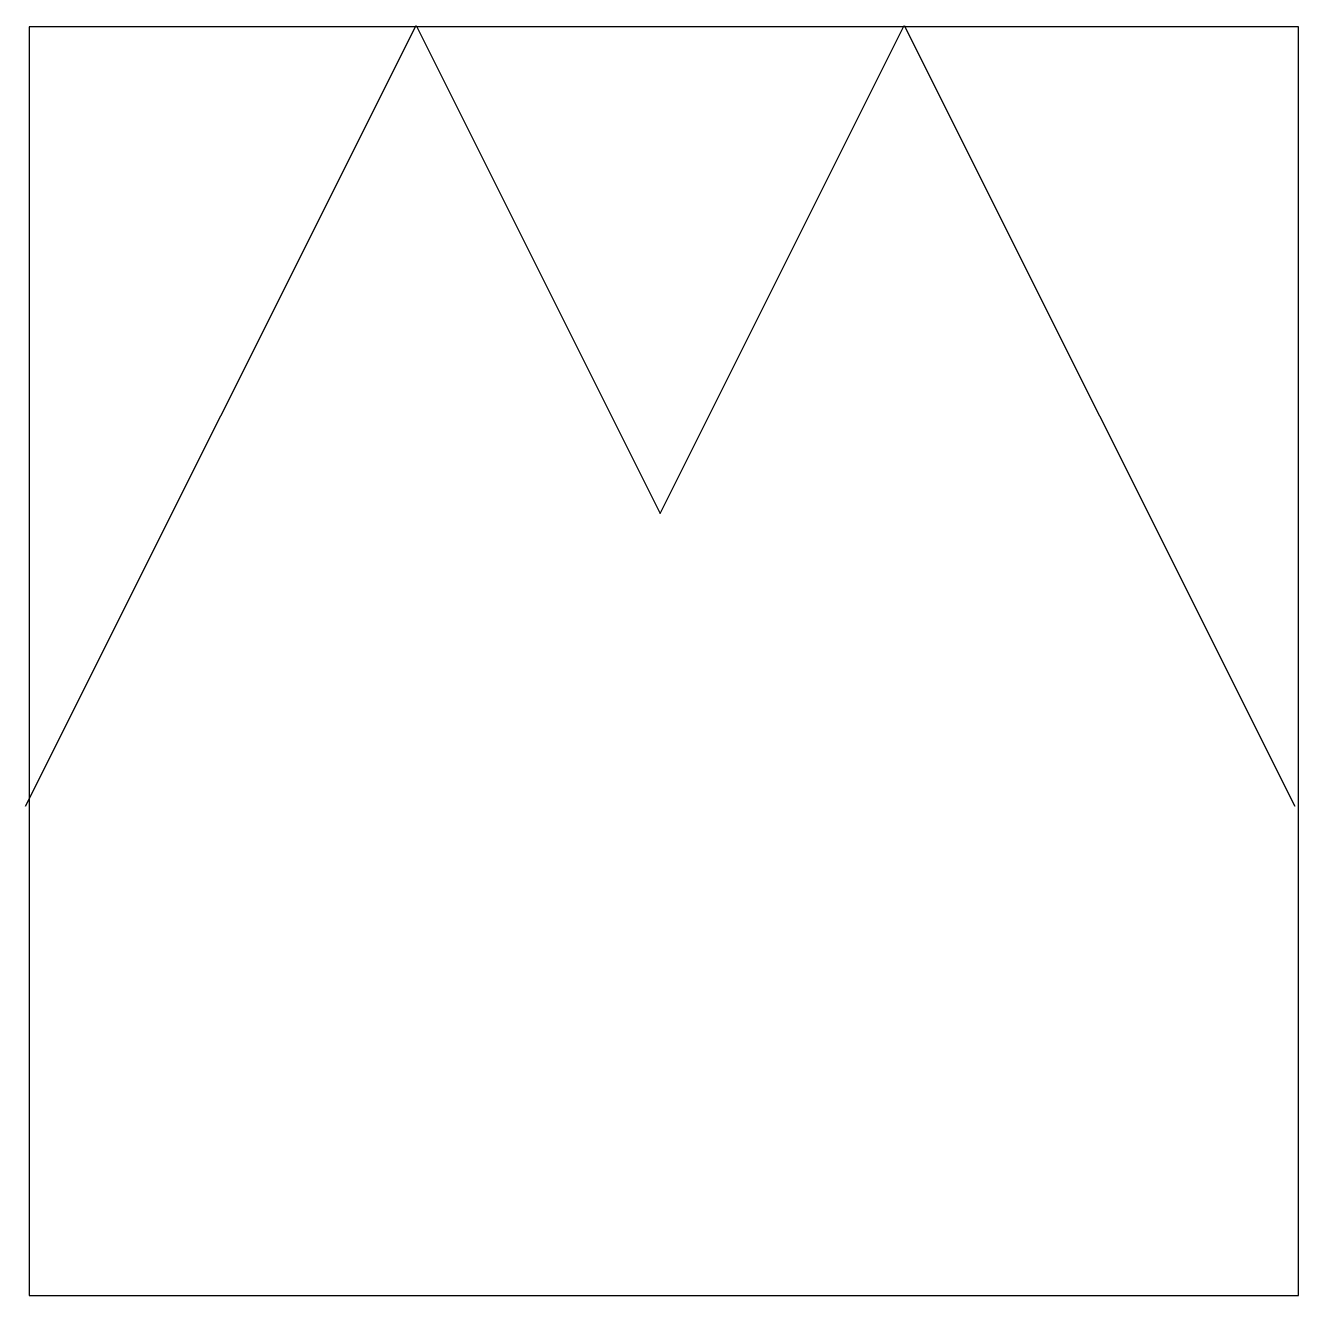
# Model space of a CAD drawing. Extents: x -0.1 to 40, y 0 to 40.
import ezdxf

# ---------------------------------------------------------------- set-up
doc = ezdxf.new("R2010")
doc.units = 0
doc.header["$MEASUREMENT"] = 0
doc.layers.get('0').update_dxf_attribs({"linetype": 'CONTINUOUS'})

msp = doc.modelspace()

# ---------------------------------------------------------------- linework, layer by layer
at = {"color": 0}
for p, q in [((-0.117, 15.431), (12.19, 40.047)), ((12.19, 40.047), (19.883, 24.662)), ((19.883, 24.662), (27.575, 40.047)), ((27.575, 40.047), (39.883, 15.431))]:
    msp.add_line(p, q, dxfattribs=at)
at = {"linetype": 'CONTINUOUS'}
msp.add_lwpolyline([(0, 0), (40, 0), (40, 40), (0, 40)], close=True, dxfattribs=at)

doc.saveas('drawing.dxf')
